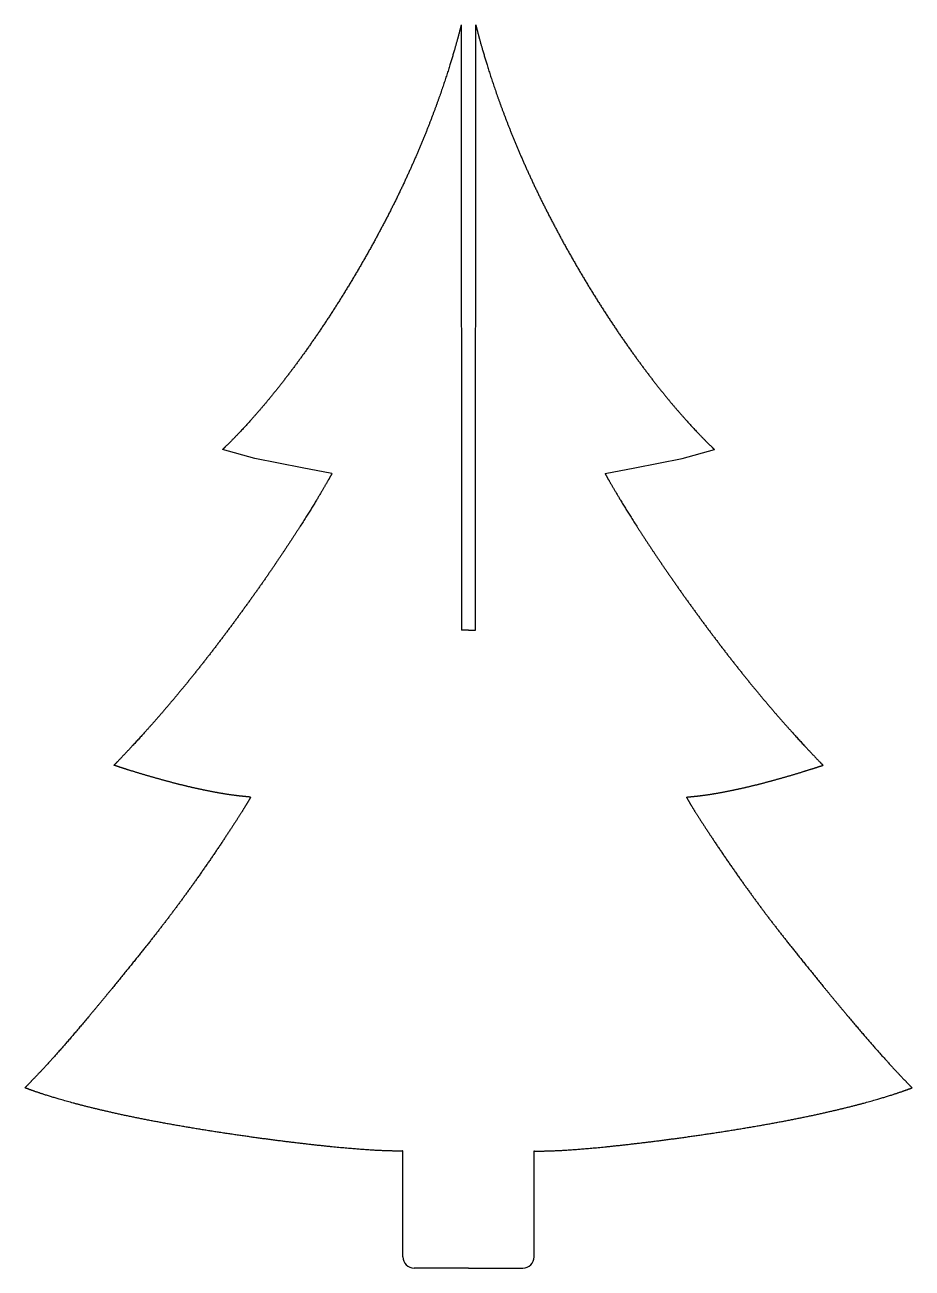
# Model space of a CAD drawing. Header units: inches. Extents: x -83.4 to -70.9, y -11.7 to 5.8.
import ezdxf

# ---------------------------------------------------------------- set-up
doc = ezdxf.new("R2010")
doc.units = ezdxf.units.IN
doc.layers.get('0').update_dxf_attribs({"linetype": 'CONTINUOUS'})

msp = doc.modelspace()

# ---------------------------------------------------------------- linework, layer by layer
for p, q in [((-77.255, 5.823), (-77.252, -2.707)), ((-77.052, -2.707), (-77.049, 5.823)), ((-80.163, -0.288), (-80.618, -0.163)), ((-74.14, -0.288), (-73.686, -0.163)), ((-79.496, -0.419), (-80.163, -0.288)), ((-74.808, -0.419), (-74.14, -0.288)), ((-79.076, -0.501), (-79.496, -0.419)), ((-75.228, -0.501), (-74.808, -0.419)), ((-77.152, -2.707), (-77.252, -2.707)), ((-77.152, -2.707), (-77.052, -2.707)), ((-78.075, -11.541), (-78.075, -10.048)), ((-76.229, -11.541), (-76.229, -10.048)), ((-77.152, -11.699), (-77.917, -11.699)), ((-77.152, -11.699), (-76.387, -11.699))]:
    msp.add_line(p, q)
for centre, start, end in [((-77.917, -11.541), 180, 270), ((-76.387, -11.541), -90, 0)]:
    msp.add_arc(centre, 0.158, start, end)
for points in [[(-77.255, 5.823), (-77.259, 5.805), (-77.278, 5.729), (-77.314, 5.595), (-77.369, 5.397), (-77.451, 5.131), (-77.56, 4.81), (-77.683, 4.475), (-77.822, 4.128), (-77.977, 3.771), (-78.15, 3.403), (-78.338, 3.03), (-78.542, 2.653), (-78.758, 2.279), (-78.983, 1.911), (-79.215, 1.554), (-79.451, 1.214), (-79.687, 0.893), (-79.922, 0.594), (-80.156, 0.317), (-80.342, 0.114), (-80.48, -0.028), (-80.572, -0.119), (-80.618, -0.163)], [(-77.049, 5.823), (-77.045, 5.805), (-77.026, 5.729), (-76.99, 5.595), (-76.935, 5.397), (-76.853, 5.131), (-76.744, 4.81), (-76.621, 4.475), (-76.482, 4.128), (-76.327, 3.771), (-76.154, 3.403), (-75.966, 3.03), (-75.762, 2.653), (-75.546, 2.279), (-75.321, 1.911), (-75.089, 1.554), (-74.853, 1.214), (-74.617, 0.893), (-74.382, 0.594), (-74.148, 0.317), (-73.962, 0.114), (-73.824, -0.028), (-73.732, -0.119), (-73.686, -0.163)]]:
    msp.add_open_spline(points, degree=5, knots=[0.0842074, 0.0842074, 0.0842074, 0.0842074, 0.0842074, 0.0842074, 0.1, 0.15, 0.2, 0.25, 0.3, 0.35, 0.4, 0.45, 0.5, 0.55, 0.6, 0.65, 0.7, 0.75, 0.8, 0.85, 0.9, 0.95, 1, 1, 1, 1, 1, 1])
for points in [[(-79.076, -0.501), (-79.101, -0.546), (-79.153, -0.637), (-79.234, -0.777), (-79.352, -0.973), (-79.515, -1.233), (-79.693, -1.507), (-79.885, -1.794), (-80.091, -2.092), (-80.309, -2.397), (-80.534, -2.703), (-80.764, -3.007), (-80.997, -3.304), (-81.231, -3.591), (-81.463, -3.866), (-81.694, -4.129), (-81.877, -4.328), (-82.013, -4.473), (-82.103, -4.566), (-82.148, -4.612)], [(-75.228, -0.501), (-75.203, -0.546), (-75.151, -0.637), (-75.07, -0.777), (-74.952, -0.973), (-74.789, -1.233), (-74.611, -1.507), (-74.419, -1.794), (-74.212, -2.092), (-73.995, -2.397), (-73.77, -2.703), (-73.54, -3.007), (-73.307, -3.304), (-73.073, -3.591), (-72.841, -3.866), (-72.61, -4.129), (-72.427, -4.328), (-72.291, -4.473), (-72.201, -4.566), (-72.156, -4.612)], [(-80.222, -5.061), (-80.242, -5.059), (-80.284, -5.055), (-80.348, -5.049), (-80.436, -5.039), (-80.551, -5.023), (-80.67, -5.003), (-80.794, -4.98), (-80.923, -4.953), (-81.055, -4.924), (-81.189, -4.892), (-81.326, -4.857), (-81.463, -4.82), (-81.6, -4.782), (-81.738, -4.741), (-81.875, -4.7), (-81.984, -4.665), (-82.066, -4.639), (-82.121, -4.621), (-82.148, -4.612)], [(-74.082, -5.061), (-74.062, -5.059), (-74.02, -5.055), (-73.956, -5.049), (-73.868, -5.039), (-73.753, -5.023), (-73.634, -5.003), (-73.509, -4.98), (-73.381, -4.953), (-73.249, -4.924), (-73.115, -4.892), (-72.978, -4.857), (-72.841, -4.82), (-72.704, -4.782), (-72.566, -4.741), (-72.429, -4.7), (-72.319, -4.665), (-72.238, -4.639), (-72.183, -4.621), (-72.156, -4.612)], [(-80.222, -5.061), (-80.231, -5.077), (-80.25, -5.111), (-80.284, -5.169), (-80.34, -5.26), (-80.425, -5.394), (-80.525, -5.547), (-80.637, -5.716), (-80.758, -5.895), (-80.885, -6.078), (-81.012, -6.26), (-81.139, -6.436), (-81.263, -6.604), (-81.386, -6.768), (-81.51, -6.929), (-81.638, -7.092), (-81.773, -7.262), (-81.916, -7.439), (-82.066, -7.625), (-82.222, -7.816), (-82.381, -8.009), (-82.542, -8.201), (-82.7, -8.387), (-82.853, -8.565), (-83.001, -8.732), (-83.143, -8.887), (-83.25, -9.001), (-83.328, -9.082), (-83.378, -9.133), (-83.403, -9.158)], [(-74.082, -5.061), (-74.073, -5.077), (-74.054, -5.111), (-74.02, -5.169), (-73.964, -5.26), (-73.879, -5.394), (-73.779, -5.547), (-73.667, -5.716), (-73.546, -5.895), (-73.419, -6.078), (-73.292, -6.26), (-73.165, -6.436), (-73.041, -6.604), (-72.918, -6.768), (-72.794, -6.929), (-72.666, -7.092), (-72.531, -7.262), (-72.388, -7.439), (-72.238, -7.625), (-72.082, -7.816), (-71.922, -8.009), (-71.762, -8.201), (-71.604, -8.387), (-71.45, -8.565), (-71.302, -8.732), (-71.161, -8.887), (-71.053, -9.001), (-70.976, -9.082), (-70.926, -9.133), (-70.901, -9.158)], [(-78.075, -10.048), (-78.109, -10.049), (-78.181, -10.049), (-78.304, -10.048), (-78.498, -10.039), (-78.791, -10.018), (-79.131, -9.985), (-79.516, -9.943), (-79.935, -9.891), (-80.376, -9.83), (-80.827, -9.762), (-81.274, -9.688), (-81.704, -9.608), (-82.109, -9.524), (-82.484, -9.437), (-82.826, -9.347), (-83.073, -9.273), (-83.244, -9.216), (-83.351, -9.177), (-83.403, -9.158)], [(-76.229, -10.048), (-76.195, -10.049), (-76.123, -10.049), (-76, -10.048), (-75.806, -10.039), (-75.513, -10.018), (-75.173, -9.985), (-74.788, -9.943), (-74.369, -9.891), (-73.928, -9.83), (-73.477, -9.762), (-73.03, -9.688), (-72.6, -9.608), (-72.195, -9.524), (-71.82, -9.437), (-71.478, -9.347), (-71.231, -9.273), (-71.06, -9.216), (-70.953, -9.177), (-70.901, -9.158)]]:
    msp.add_open_spline(points, degree=5)

doc.saveas('drawing.dxf')
